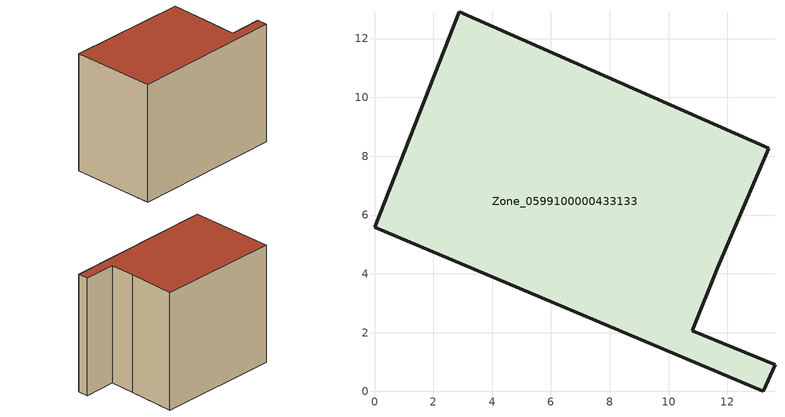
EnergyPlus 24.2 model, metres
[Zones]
Zone_0599100000433133
 floor ground (C_G): 11.67,4.22 10.81,2.07 13.62,0.91 13.23,0 0,5.59 2.88,12.92 13.41,8.27 z0
 wall outside (C_F): 10.81,2.07 11.67,4.22 13.41,8.27 2.88,12.92 0,5.59 13.23,0 13.62,0.91 10.81,2.07 z0:11.33
 roof outside (C_R): 13.23,0 13.62,0.91 10.81,2.07 11.67,4.22 13.41,8.27 2.88,12.92 0,5.59 z11.33
[BUILDING]
Pand.0599100000433133: North Axis=0; Terrain=City; Loads Convergence Tolerance Value=0.04; Temperature Convergence Tolerance Value=0.4; Solar Distribution=FullExterior; Maximum Number of Warmup Days=25; Minimum Number of Warmup Days=1
[Site:Location]
Rotterdam.The.Hague.AP_ZH_NLD Design_Conditions: Latitude=51.96; Longitude=4.45; Time Zone=1; Elevation=-4.5
[SITE:GROUNDTEMPERATURE:BUILDINGSURFACE]
18, 18, 18, 18, 18, 18, 18, 18, 18, 18, 18, 18
[MATERIAL] Thermal Absorptance=0.9; Solar Absorptance=0.7; Visible Absorptance=0.7
Name | Roughness | Thickness | Conductivity | Density | Specific Heat
G.TI.1946 | MediumSmooth | 0.15 | 1 | 540 | 1210
F.TI.1946 | Rough | 0.3 | 0.857143 | 1920 | 840
R.TI.1946 | MediumRough | 0.2 | 0.1 | 1500 | 1000
[CONSTRUCTION]
C_G: G.TI.1946
C_F: F.TI.1946
C_R: R.TI.1946
[ZONE]
Zone_0599100000433133: Type=1; Multiplier=1; Ceiling Height=Autocalculate; Volume=Autocalculate; Floor Area=autocalculate; Part of Total Floor Area=Yes
[ZONEINFILTRATION:DESIGNFLOWRATE]
Infil_Zone_0599100000433133: Zone or ZoneList or Space or SpaceList=Zone_0599100000433133; Schedule=AlwaysOn; Design Flow Rate Calculation Method=Flow/Area; Flow Rate per Floor Area=0.003; Constant Term Coefficient=1; Temperature Term Coefficient=0; Velocity Term Coefficient=0; Velocity Squared Term Coefficient=0
[HVACTEMPLATE:ZONE:IDEALLOADSAIRSYSTEM]
Zone_0599100000433133: Maximum Heating Supply Air Temperature=50; Minimum Cooling Supply Air Temperature=13; Maximum Heating Supply Air Humidity Ratio=0.0156; Minimum Cooling Supply Air Humidity Ratio=0.0077; Heating Limit=NoLimit; Cooling Limit=NoLimit; Dehumidification Control Type=ConstantSensibleHeatRatio; Cooling Sensible Heat Ratio=0.7; Dehumidification Setpoint=60; Humidification Control Type=None; Humidification Setpoint=30; Outdoor Air Method=None; Outdoor Air Flow Rate per Person=0.00944; Outdoor Air Flow Rate per Zone Floor Area=0; Outdoor Air Flow Rate per Zone=0; Demand Controlled Ventilation Type=None; Outdoor Air Economizer Type=NoEconomizer; Heat Recovery Type=None; Sensible Heat Recovery Effectiveness=0.7; Latent Heat Recovery Effectiveness=0.65
[ZONECONTROL:THERMOSTAT]
ThermostatControl_Zone_0599100000433133: Zone or ZoneList=Zone_0599100000433133; Control Type Schedule=DualSetpointControlType; Control 1=Thermostat_Zone_0599100000433133; Temperature Difference Between Cutout And Setpoint=0
[THERMOSTATSETPOINT:DUALSETPOINT]
Thermostat_Zone_0599100000433133: Heating Setpoint Temperature Schedule=HeatingSetpoint_Zone_0599100000433133; Cooling Setpoint Temperature Schedule=CoolingSetpoint_Zone_0599100000433133
[SCHEDULE:COMPACT]
HeatingSetpoint_Zone_0599100000433133: Through: 12/31, For: AllDays, Until: 24:00, 21
CoolingSetpoint_Zone_0599100000433133: Through: 12/31, For: AllDays, Until: 24:00, 24
DualSetpointControlType: Through: 12/31, For: AllDays, Until: 24:00, 4
AlwaysOn: Through: 12/31, For: AllDays, Until: 24:00, 1
